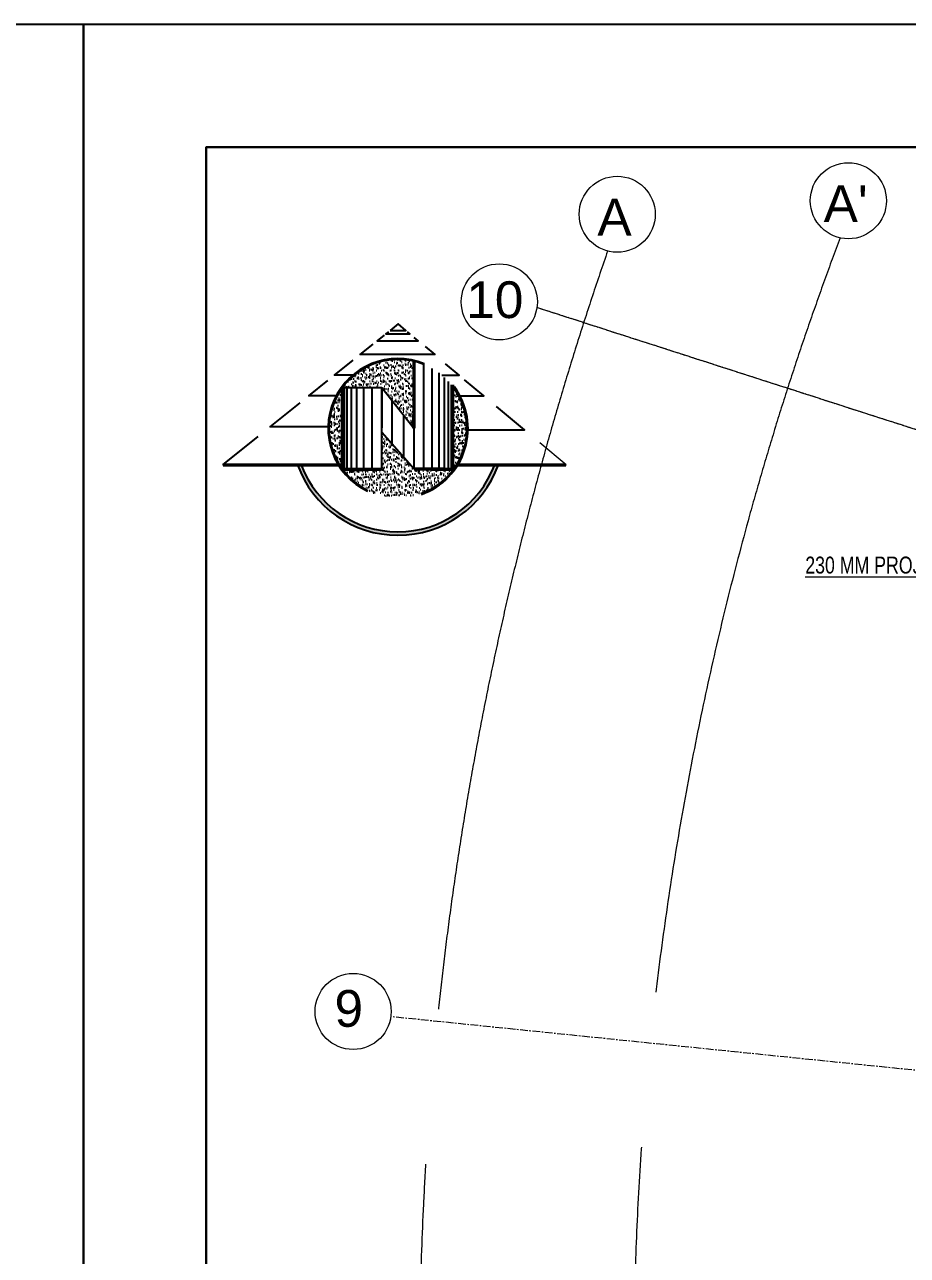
# Model space of a CAD drawing. Header units: millimetres. Extents: x -582 to 488037, y -1142837 to 903.
# Drawn here: x 392620 to 399822, y -1108878 to -1098837 of the extents above; entities that cross this region are included whole.
import ezdxf

# ---------------------------------------------------------------- set-up
doc = ezdxf.new("R2010")
doc.units = ezdxf.units.MM
doc.linetypes.add('CENTERX2', pattern=[101.6, 63.5, -12.7, 12.7, -12.7])
doc.layers.add('A New CL', color=7, linetype='CENTERX2', lineweight=13, true_color=0x18bbcd)
doc.layers.add('Pipe line', color=7, linetype='Continuous', lineweight=60, true_color=0x0070ff)
for name, color, linetype, lineweight in [('Dimension', 5, 'Continuous', 13), ('dw', 92, 'Continuous', 15), ('T-TEXT', 1, 'Continuous', 15)]:
    doc.layers.add(name, color=color, linetype=linetype, lineweight=lineweight)
doc.layers.add('WC-SERIAL', color=70, linetype='Continuous')
doc.styles.add('Arial', font='arial.ttf')
doc.styles.get("Standard").update_dxf_attribs({"font": 'arial.ttf', "width": 0.75})
pattern_1 = [(37.5, (17499.617, -40629.6), (-2.36225, 72.25589), [0, -57, 0, -63.75, 0, -60.9375]), (7.5, (17499.62, -40629.6), (66.36663, 105.83048), [0, -30.75, 0, -51.375, 0, -19.6875]), (327.5, (17453.49, -40629.6), (116.78032, 0.212215), [0, -18.75, 0, -67.5, 0, -88.125]), (317.5, (17453.49, -40629.6), (112.72975, 32.91283), [0, -9.375, 0, -44.25, 0, -50.625])]

# ---------------------------------------------------------------- blocks, each defined once
blk = doc.blocks.new('north')
at = {"layer": 'WC-SERIAL'}
h = blk.add_hatch(dxfattribs=at)
h.set_pattern_fill('AR-SAND', color=256, scale=37.5, style=0)
h.set_pattern_definition(pattern_1)
h.paths.add_polyline_path([(-220, 2009), (220, 1452), (220, 2364, 0.302023), (-755, 2009)])
h = blk.add_hatch(dxfattribs=at)
h.set_pattern_fill('AR-SAND', color=256, scale=37.5, style=0)
h.set_pattern_definition(pattern_1)
h.paths.add_polyline_path([(-755, 2009, 0.328563), (-755, 897)])
h.paths.add_polyline_path([(755, 2009), (755, 897, 0.328563)])
h = blk.add_hatch(dxfattribs=at)
h.set_pattern_fill('AR-SAND', color=256, scale=37.5, style=0)
h.set_pattern_definition(pattern_1)
h.paths.add_polyline_path([(755, 897), (220, 897), (-220, 1398), (-220, 897), (-755, 897, 0.505386)])
blk.add_hatch(color=256, dxfattribs=at).paths.add_polyline_path([(-1316, 957), (-1366, 957, 0.70083), (1366, 957), (1316, 957, -0.691826)])
at = {"lineweight": 13}
blk.add_line((2286, 957), (1927, 1259), dxfattribs=at)
at = {"layer": 'WC-SERIAL'}
for p, q in [((220, 897), (220, 2364)), ((352, 897), (352, 2347)), ((464, 897), (464, 2268)), ((558, 897), (558, 2207)), ((-755, 897), (-755, 2009)), ((-755, 2009), (-220, 2009)), ((-745, 897), (-745, 2009)), ((-727, 897), (-727, 2009)), ((-689, 897), (-689, 2009)), ((-633, 897), (-633, 2009)), ((-558, 897), (-558, 2009)), ((-464, 897), (-464, 2009)), ((-352, 897), (-352, 2009)), ((-220, 897), (-220, 2009)), ((-220, 2009), (-220, 1463)), ((-220, 2009), (220, 1452)), ((633, 897), (633, 2145)), ((689, 897), (689, 2089)), ((727, 897), (727, 2045)), ((745, 897), (745, 2022)), ((755, 897), (755, 2048)), ((-80, 1234), (-80, 1831)), ((80, 1057), (80, 1629)), ((-2380, 957), (-1900, 1343)), ((220, 897), (-220, 1398)), ((-2380, 957), (-796, 957)), ((-755, 897), (-220, 897)), ((220, 897), (755, 897)), ((796, 957), (2286, 957))]:
    blk.add_line(p, q, dxfattribs=at)
for points in [[(-107, 2785), (107, 2785), (3, 2873), (-106, 2785)], [(-186, 2721), (-281, 2645), (275, 2645), (221, 2690)], [(-127, 2768), (-164, 2739), (163, 2739), (129, 2768)], [(369, 2566), (499, 2457), (-514, 2457), (-338, 2599)], [(-597, 2176), (-864, 2176), (-609, 2381)], [(597, 2176), (834, 2176), (647, 2333)], [(-827, 1895), (-1214, 1895), (-952, 2105)], [(827, 1895), (1169, 1895), (905, 2116)], [(-937, 1473), (-1739, 1473), (-1331, 1800)], [(937, 1433), (1719, 1433), (1340, 1751)], [(-2380, 957), (-796, 957)]]:
    blk.add_lwpolyline(points, dxfattribs=at)
at = {"layer": 'WC-SERIAL', "const_width": 46.9}
for points in [[(218, 2361), (216, 1456)], [(-755, 2009), (-755, 897)], [(-220, 897), (-745, 897)], [(755, 897), (219, 902)], [(796, 957), (2286, 957)]]:
    blk.add_lwpolyline(points, dxfattribs=at)
at = {"layer": 'WC-SERIAL'}
blk.add_lwpolyline([(-2380, 957, 18.8, 18.8, 0), (-796, 957, 46.9, 46.9, 0), (-2380, 957, 46.9, 46.9, 0), (-796, 957, 46.9, 46.9, 0)], format="xyseb", dxfattribs=at)
for radius, start, end in [(950, 67.8628, 244.1076), (949, 67.8628, 244.1076), (948, 67.8628, 244.1076), (947, 67.8628, 244.1076), (946, 67.8628, 244.1076), (945, 67.8628, 244.1076), (944, 67.8628, 244.1076), (943, 67.8628, 244.1076), (942, 67.8628, 244.1076), (941, 67.8628, 244.1076), (940, 67.8628, 244.1076), (939, 67.8628, 244.1076), (938, 67.8628, 244.1076), (938, 67.8628, 244.1076), (938, 104.6153, 244.0699), (938, 289.5135, 36.4548), (938, 289.478, 36.3772), (941, 289.5135, 36.4548), (940, 289.5135, 36.4548), (939, 289.5135, 36.4548), (944, 289.5135, 36.4548), (943, 289.5135, 36.4548), (942, 289.5135, 36.4548), (947, 289.5135, 36.4548), (946, 289.5135, 36.4548), (945, 289.5135, 36.4548), (950, 289.5135, 36.4548), (949, 289.5135, 36.4548), (948, 289.5135, 36.4548), (953, 289.5135, 36.4548), (952, 289.5135, 36.4548), (951, 289.5135, 36.4548), (1453, 199.9521, 340.0479), (1406, 200.647, 339.353)]:
    blk.add_arc((0, 1453), radius, start, end, dxfattribs=at)

msp = doc.modelspace()

# ---------------------------------------------------------------- linework, layer by layer
at = {"layer": 'A New CL'}
for p, q in [((411935.2, -1106019.2), (396799.4, -1101146.2)), ((412846.2, -1106312.5), (396799.4, -1101146.3)), ((412290.2, -1108636.3), (395607.5, -1106931)), ((412290.2, -1108636.3), (395607.5, -1106931))]:
    msp.add_line(p, q, dxfattribs=at)
at = {"layer": 'A New CL', "ltscale": 100}
for centre, radius, start, end in [((423678, -1109799.9), 26088.9, 159.29791, 261.10339), ((423680.4, -1109800.6), 27838.9, 160.88611, 260.80359)]:
    msp.add_arc(centre, radius, start, end, dxfattribs=at)
at = {"layer": 'DEFPOINTS'}
for points in [[(361400, -1142837.3), (393100, -1142837.3), (393100, -1098837.3), (361400, -1098837.3)], [(393100, -1142837.3), (424800, -1142837.3), (424800, -1098837.3), (393100, -1098837.3)]]:
    msp.add_lwpolyline(points, close=True, dxfattribs=at)
at = {"layer": 'Dimension'}
for centre in [(399340.4, -1100274.3), (397454.6, -1100384.6), (396492.7, -1101099.3), (395300.2, -1106888.6)]:
    msp.add_circle(centre, 310.3, dxfattribs=at)
at = {"layer": 'dw', "lineweight": 30}
msp.add_lwpolyline([(394100, -1140837.3), (423800, -1140837.3), (423800, -1099837.3), (394100, -1099837.3)], close=True, dxfattribs=at)

# ---------------------------------------------------------------- block references
at = {"layer": 'WC-SERIAL', "xscale": 0.6000000000058208, "yscale": 0.5999999999767169, "zscale": 0.6}
msp.add_blockref('north', (395666, -1103003.6), dxfattribs=at)

# ---------------------------------------------------------------- texts
at = {"layer": 'Pipe line', "color": 5, "char_height": 300, "attachment_point": 5, "style": 'Arial'}
for s, insert in [("A'", (399318.5, -1100297.8)), ('A', (397432.6, -1100408.2)), ('10', (396456, -1101083.8)), ('9', (395264.7, -1106865.7))]:
    msp.add_mtext(s, dxfattribs=dict(at, insert=insert))
at = {"layer": 'T-TEXT', "ltscale": 0.005, "insert": (398989, -1103247.5), "char_height": 138, "attachment_point": 4}
msp.add_mtext('\\pi-414,l414,t414;{\\L\\C7;230 MM PROJECTION}', dxfattribs=at)

doc.saveas('drawing.dxf')
